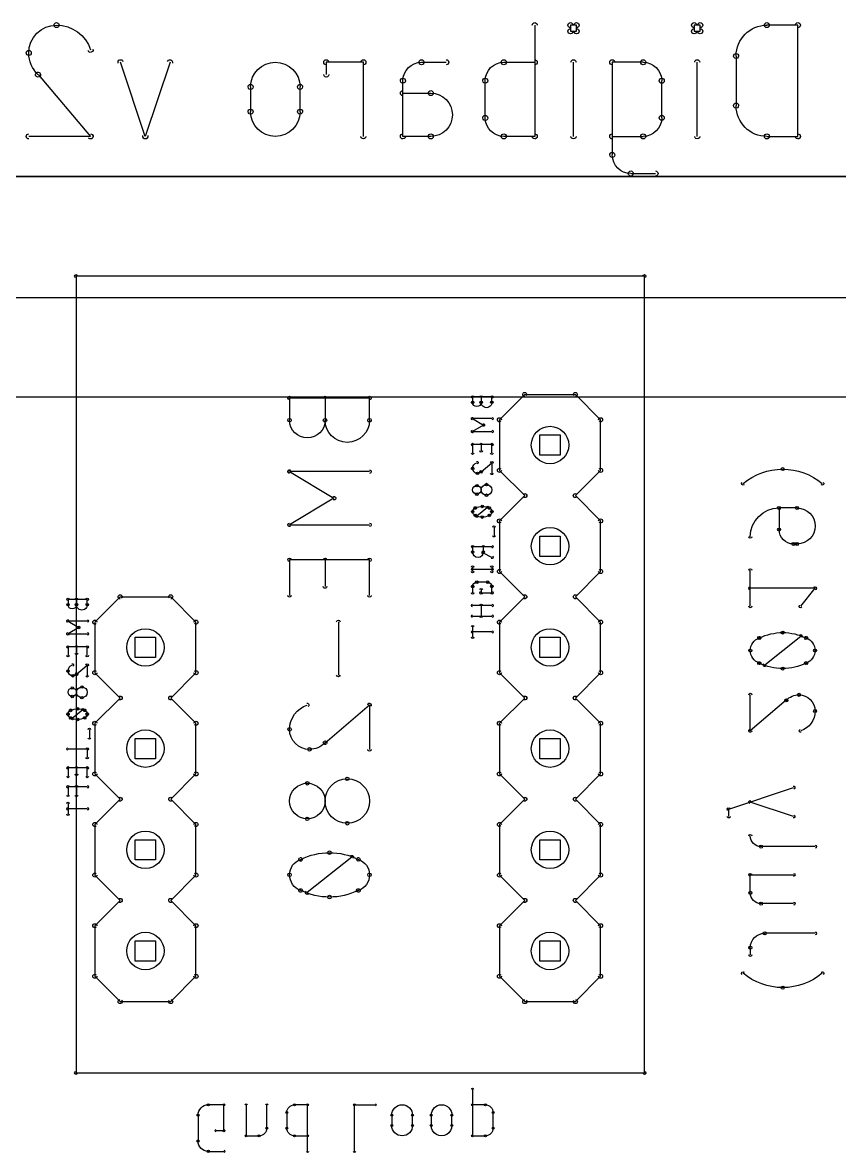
# Model space of a CAD drawing. Header units: centimetres. Extents: x -1.8 to 11.4, y -8.6 to 8.2.
# Drawn here: x 7.566 to 9.617, y -3.3 to -0.464 of the extents above; entities that cross this region are included whole.
import ezdxf

# ---------------------------------------------------------------- set-up
doc = ezdxf.new("R2010")
doc.units = ezdxf.units.CM
doc.header["$MEASUREMENT"] = 0
for name, color, linetype in [('digibaro v53_Sketch10', 7, 'Continuous'), ('digibaro v53_Sketch11', 7, 'Continuous'), ('digibaro_board v7_digibaro_v2', 7, 'Continuous'), ('enclosure_box_profile', 7, 'Continuous'), ('enclosure_switches_cutout', 7, 'Continuous'), ('MiniUltraPro_rocketscream', 7, 'Continuous')]:
    doc.layers.add(name, color=color, linetype=linetype)

# ---------------------------------------------------------------- blocks, each defined once
blk = doc.blocks.new('enclosure')
at = {"layer": 'enclosure_box_profile'}
blk.add_line((10.85, -0.85, 0.16), (-1.15, -0.85, 0.16), dxfattribs=at)
at = {"layer": 'enclosure_switches_cutout'}
for p, q in [((10.85, -0.85, -0.74), (-1.15, -0.85, -0.74)), ((-1.15, -0.85, -3.44), (10.85, -0.85, -3.44))]:
    blk.add_line(p, q, dxfattribs=at)
blk = doc.blocks.new('MiniUltraPro')
at = {"layer": 'MiniUltraPro_rocketscream'}
for p, q in [((4.9535, 6.096), (10.2985, 6.096)), ((10.066, 5.846), (5.186, 5.846))]:
    blk.add_line(p, q, dxfattribs=at)
blk = doc.blocks.new('digibaro_boardv7')
at = {"layer": 'digibaro_board v7_digibaro_v2'}
for p, q in [((8.032, 3.2969), (8.071, 3.2969)), ((8.2811, 3.2969), (8.2811, 3.1801)), ((8.3987, 3.2969), (8.3987, 3.1801)), ((8.0061, 3.206), (8.0061, 3.271)), ((8.0515, 3.245), (8.071, 3.245)), ((8.071, 3.245), (8.071, 3.1801)), ((8.1269, 3.1801), (8.1269, 3.258)), ((8.1269, 3.258), (8.1593, 3.258)), ((8.1788, 3.2385), (8.1788, 3.1801)), ((8.2291, 3.1995), (8.2291, 3.2385)), ((8.2486, 3.258), (8.2811, 3.258)), ((8.6951, 3.258), (8.7276, 3.258)), ((8.6951, 3.1411), (8.6951, 3.258)), ((8.7471, 3.2385), (8.7471, 3.1995)), ((8.4926, 3.206), (8.4926, 3.232)), ((8.5446, 3.232), (8.5446, 3.206)), ((8.5917, 3.206), (8.5917, 3.232)), ((8.6436, 3.232), (8.6436, 3.206)), ((8.071, 3.1801), (8.032, 3.1801)), ((8.2811, 3.1801), (8.2486, 3.1801)), ((8.3987, 3.1801), (8.4507, 3.1801)), ((8.7276, 3.1801), (8.6951, 3.1801)), ((7.7, 1.1), (7.7, 3.1)), ((7.7, 3.1), (9.127, 3.1)), ((9.127, 3.1), (9.127, 1.1)), ((7.747, 2.8575), (7.8105, 2.921)), ((7.8105, 2.921), (7.9375, 2.921)), ((7.9375, 2.921), (8.001, 2.8575)), ((8.763, 2.8575), (8.8265, 2.921)), ((8.8265, 2.921), (8.9535, 2.921)), ((8.9535, 2.921), (9.017, 2.8575)), ((7.747, 2.7305), (7.747, 2.8575)), ((8.001, 2.8575), (8.001, 2.7305)), ((8.763, 2.7305), (8.763, 2.8575)), ((9.017, 2.8575), (9.017, 2.7305)), ((7.8994, 2.8194), (7.8486, 2.8194)), ((7.8486, 2.8194), (7.8486, 2.7686)), ((7.8994, 2.7686), (7.8994, 2.8194)), ((8.9154, 2.8194), (8.8646, 2.8194)), ((8.8646, 2.8194), (8.8646, 2.7686)), ((8.9154, 2.7686), (8.9154, 2.8194)), ((9.3929, 2.7857), (9.3929, 2.8038)), ((7.8486, 2.7686), (7.8994, 2.7686)), ((8.8646, 2.7686), (8.9154, 2.7686)), ((7.747, 2.7305), (7.8105, 2.667)), ((7.9375, 2.667), (8.001, 2.7305)), ((8.8265, 2.667), (8.763, 2.7305)), ((9.017, 2.7305), (8.9535, 2.667)), ((9.5555, 2.7496), (9.429, 2.7496)), ((7.747, 2.6035), (7.8105, 2.667)), ((7.9375, 2.667), (8.001, 2.6035)), ((8.763, 2.6035), (8.8265, 2.667)), ((8.9535, 2.667), (9.017, 2.6035)), ((9.5013, 2.6751), (9.42, 2.6751)), ((8.392, 2.5584), (8.2805, 2.6475)), ((9.3929, 2.648), (9.3929, 2.6029)), ((7.747, 2.4765), (7.747, 2.6035)), ((8.001, 2.6035), (8.001, 2.4765)), ((8.763, 2.4765), (8.763, 2.6035)), ((9.017, 2.6035), (9.017, 2.4765)), ((9.3929, 2.6029), (9.5013, 2.6029)), ((7.8486, 2.5654), (7.8486, 2.5146)), ((7.8994, 2.5654), (7.8486, 2.5654)), ((7.8994, 2.5146), (7.8994, 2.5654)), ((8.8646, 2.5654), (8.8646, 2.5146)), ((8.9154, 2.5654), (8.8646, 2.5654)), ((8.9154, 2.5146), (8.9154, 2.5654)), ((9.5555, 2.5321), (9.42, 2.5321)), ((7.8486, 2.5146), (7.8994, 2.5146)), ((8.8646, 2.5146), (8.9154, 2.5146)), ((7.8105, 2.413), (7.747, 2.4765)), ((8.001, 2.4765), (7.9375, 2.413)), ((8.8265, 2.413), (8.763, 2.4765)), ((9.017, 2.4765), (8.9535, 2.413)), ((7.6797, 2.4238), (7.6797, 2.4506)), ((9.3387, 2.4563), (9.3387, 2.4382)), ((9.5013, 2.4563), (9.3929, 2.4202)), ((7.7279, 2.4372), (7.6797, 2.4372)), ((7.747, 2.3495), (7.8105, 2.413)), ((7.9375, 2.413), (8.001, 2.3495)), ((8.763, 2.3495), (8.8265, 2.413)), ((8.9535, 2.413), (9.017, 2.3495)), ((9.3387, 2.4382), (9.5013, 2.384)), ((7.6797, 2.3819), (7.6797, 2.4034)), ((7.7011, 2.3819), (7.7011, 2.4034)), ((7.7279, 2.3819), (7.6797, 2.3819)), ((7.6797, 2.3344), (7.6797, 2.3558)), ((7.7279, 2.3558), (7.7279, 2.3344)), ((7.7279, 2.3344), (7.6797, 2.3344)), ((7.7011, 2.3344), (7.7011, 2.3504)), ((7.747, 2.2225), (7.747, 2.3495)), ((8.001, 2.3495), (8.001, 2.2225)), ((8.763, 2.2225), (8.763, 2.3495)), ((9.017, 2.3495), (9.017, 2.2225)), ((7.7279, 2.2868), (7.7279, 2.3083)), ((7.8486, 2.3114), (7.8486, 2.2606)), ((7.8994, 2.3114), (7.8486, 2.3114)), ((7.8994, 2.2606), (7.8994, 2.3114)), ((8.9154, 2.3114), (8.8646, 2.3114)), ((8.8646, 2.3114), (8.8646, 2.2606)), ((8.9154, 2.2606), (8.9154, 2.3114)), ((7.6797, 2.2868), (7.7279, 2.2868)), ((8.3251, 2.2712), (8.4366, 2.1764)), ((8.4366, 2.1764), (8.4366, 2.2879)), ((7.7333, 2.2381), (7.7333, 2.2595)), ((7.8486, 2.2606), (7.8994, 2.2606)), ((8.8646, 2.2606), (8.9154, 2.2606)), ((9.3929, 2.2413), (9.3929, 2.151)), ((9.4832, 2.1645), (9.3929, 2.2413)), ((7.8105, 2.159), (7.747, 2.2225)), ((8.001, 2.2225), (7.9375, 2.159)), ((8.763, 2.2225), (8.8265, 2.159)), ((8.9535, 2.159), (9.017, 2.2225)), ((7.7172, 2.1887), (7.6904, 2.2102)), ((7.747, 2.0955), (7.8105, 2.159)), ((7.9375, 2.159), (8.001, 2.0955)), ((8.763, 2.0955), (8.8265, 2.159)), ((8.9535, 2.159), (9.017, 2.0955)), ((7.7011, 2.0991), (7.7279, 2.0763)), ((7.7279, 2.0763), (7.7279, 2.1031)), ((8.3586, 1.9676), (8.3586, 2.1013)), ((7.747, 1.9685), (7.747, 2.0955)), ((8.001, 2.0955), (8.001, 1.9685)), ((8.763, 1.9685), (8.763, 2.0955)), ((9.017, 2.0955), (9.017, 1.9685)), ((9.429, 2.0759), (9.5194, 2.0037)), ((7.6797, 2.0308), (7.6797, 2.0522)), ((7.7011, 2.0308), (7.7011, 2.0469)), ((7.7279, 2.0522), (7.7279, 2.0308)), ((7.8486, 2.0574), (7.8486, 2.0066)), ((7.8994, 2.0574), (7.8486, 2.0574)), ((7.8994, 2.0066), (7.8994, 2.0574)), ((8.9154, 2.0574), (8.8646, 2.0574)), ((8.8646, 2.0574), (8.8646, 2.0066)), ((8.9154, 2.0066), (8.9154, 2.0574)), ((7.7279, 2.0308), (7.6797, 2.0308)), ((7.7065, 1.9818), (7.6797, 1.9979)), ((7.6797, 1.9979), (7.7279, 1.9979)), ((7.8486, 2.0066), (7.8994, 2.0066)), ((8.6957, 1.9798), (8.6957, 2.0066)), ((8.7439, 1.9932), (8.6957, 1.9932)), ((8.8646, 2.0066), (8.9154, 2.0066)), ((7.6797, 1.9657), (7.7065, 1.9818)), ((7.7279, 1.9657), (7.6797, 1.9657)), ((7.747, 1.9685), (7.8105, 1.905)), ((7.9375, 1.905), (8.001, 1.9685)), ((8.8265, 1.905), (8.763, 1.9685)), ((9.017, 1.9685), (8.9535, 1.905)), ((8.6957, 1.9536), (8.7439, 1.9536)), ((8.7171, 1.9267), (8.7171, 1.9536)), ((9.3929, 1.9286), (9.3929, 1.8383)), ((9.5194, 1.9286), (9.5555, 1.8835)), ((7.6797, 1.9113), (7.6797, 1.9248)), ((7.7279, 1.9113), (7.6797, 1.9113)), ((7.7011, 1.9113), (7.7011, 1.9248)), ((7.7279, 1.9248), (7.7279, 1.9113)), ((7.8105, 1.905), (7.9375, 1.905)), ((8.236, 1.8121), (8.236, 1.9013)), ((8.4366, 1.9013), (8.4366, 1.8121)), ((8.7439, 1.9267), (8.6957, 1.9267)), ((8.763, 1.8415), (8.8265, 1.905)), ((8.9535, 1.905), (9.017, 1.8415)), ((8.3251, 1.8121), (8.3251, 1.879)), ((8.6957, 1.8789), (8.6957, 1.895)), ((8.7171, 1.887), (8.7171, 1.895)), ((8.7171, 1.895), (8.7439, 1.895)), ((8.7439, 1.895), (8.7439, 1.8789)), ((9.5555, 1.8835), (9.3929, 1.8835)), ((8.7332, 1.8682), (8.7064, 1.8682)), ((8.6957, 1.8305), (8.6957, 1.8413)), ((8.6957, 1.8359), (8.7439, 1.8359)), ((8.7439, 1.8305), (8.7439, 1.8413)), ((8.763, 1.7145), (8.763, 1.8415)), ((9.017, 1.8415), (9.017, 1.7145)), ((8.4366, 1.8121), (8.236, 1.8121)), ((8.6957, 1.7792), (8.6957, 1.7927)), ((8.7439, 1.8061), (8.7225, 1.7953)), ((8.7225, 1.7927), (8.7225, 1.7792)), ((8.9154, 1.8034), (8.8646, 1.8034)), ((8.8646, 1.8034), (8.8646, 1.7526)), ((8.9154, 1.7526), (8.9154, 1.8034)), ((8.7439, 1.7792), (8.6957, 1.7792)), ((9.5013, 1.7723), (9.5103, 1.7723)), ((8.7493, 1.7301), (8.7493, 1.7515)), ((8.8646, 1.7526), (8.9154, 1.7526)), ((9.4652, 1.682), (9.4652, 1.7362)), ((8.3474, 1.6575), (8.236, 1.7244)), ((8.236, 1.7244), (8.4366, 1.7244)), ((8.7332, 1.6807), (8.7064, 1.7022)), ((8.8265, 1.651), (8.763, 1.7145)), ((9.017, 1.7145), (8.9535, 1.651)), ((9.5103, 1.682), (9.4652, 1.682)), ((8.236, 1.5906), (8.3474, 1.6575)), ((8.763, 1.5875), (8.8265, 1.651)), ((8.9535, 1.651), (9.017, 1.5875)), ((8.4366, 1.5906), (8.236, 1.5906)), ((8.7171, 1.5911), (8.7439, 1.5683)), ((8.7439, 1.5683), (8.7439, 1.5951)), ((8.763, 1.4605), (8.763, 1.5875)), ((9.017, 1.5875), (9.017, 1.4605)), ((8.6957, 1.5228), (8.6957, 1.5442)), ((8.7171, 1.5228), (8.7171, 1.5389)), ((8.7439, 1.5442), (8.7439, 1.5228)), ((8.8646, 1.5494), (8.8646, 1.4986)), ((8.9154, 1.5494), (8.8646, 1.5494)), ((8.9154, 1.4986), (8.9154, 1.5494)), ((8.7439, 1.5228), (8.6957, 1.5228)), ((8.7225, 1.4738), (8.6957, 1.4899)), ((8.6957, 1.4899), (8.7439, 1.4899)), ((8.8646, 1.4986), (8.9154, 1.4986)), ((8.236, 1.4059), (8.236, 1.4616)), ((8.3251, 1.4059), (8.3251, 1.4616)), ((8.4366, 1.4616), (8.4366, 1.4059)), ((8.6957, 1.4577), (8.7225, 1.4738)), ((8.7439, 1.4577), (8.6957, 1.4577)), ((8.763, 1.4605), (8.8265, 1.397)), ((8.9535, 1.397), (9.017, 1.4605)), ((8.4366, 1.4059), (8.236, 1.4059)), ((8.6957, 1.4033), (8.6957, 1.4168)), ((8.7439, 1.4033), (8.6957, 1.4033)), ((8.7171, 1.4033), (8.7171, 1.4168)), ((8.7439, 1.4168), (8.7439, 1.4033)), ((8.8265, 1.397), (8.9535, 1.397)), ((9.127, 1.1), (7.7, 1.1)), ((9.0929, 0.8424), (9.1549, 0.8424)), ((9.0463, 0.563), (9.0463, 0.7959)), ((7.7362, 0.7493), (7.581, 0.7493)), ((7.6043, 0.5941), (7.7362, 0.7493)), ((7.8737, 0.7493), (7.8116, 0.563)), ((7.9358, 0.563), (7.8737, 0.7493)), ((8.4213, 0.7493), (8.4213, 0.563)), ((8.5206, 0.7493), (8.5206, 0.6096)), ((8.5905, 0.7493), (8.5206, 0.7493)), ((8.8514, 0.7493), (8.7738, 0.7493)), ((8.8514, 0.4699), (8.8514, 0.7493)), ((8.9489, 0.7493), (8.9489, 0.563)), ((9.0463, 0.7493), (9.1239, 0.7493)), ((9.2595, 0.7493), (9.2595, 0.563)), ((9.4347, 0.7493), (9.5123, 0.7493)), ((9.5123, 0.7493), (9.5123, 0.4699)), ((8.1381, 0.6251), (8.1381, 0.6872)), ((8.2623, 0.6872), (8.2623, 0.6251)), ((8.7273, 0.7027), (8.7273, 0.6096)), ((9.1705, 0.7027), (9.1705, 0.6096)), ((9.3571, 0.5475), (9.3571, 0.6717)), ((8.5206, 0.6406), (8.5905, 0.6406)), ((8.3281, 0.563), (8.3281, 0.5941)), ((8.4213, 0.563), (8.3281, 0.563)), ((8.5672, 0.563), (8.6293, 0.563)), ((8.7738, 0.563), (8.8514, 0.563)), ((9.1239, 0.563), (9.0463, 0.563)), ((8.9411, 0.4699), (8.9411, 0.4854)), ((8.9411, 0.4854), (8.9566, 0.4854)), ((8.9566, 0.4854), (8.9566, 0.4699)), ((9.2517, 0.4699), (9.2517, 0.4854)), ((9.2517, 0.4854), (9.2672, 0.4854)), ((9.2672, 0.4854), (9.2672, 0.4699)), ((8.9566, 0.4699), (8.9411, 0.4699)), ((9.2672, 0.4699), (9.2517, 0.4699)), ((9.5123, 0.4699), (9.4347, 0.4699))]:
    blk.add_line(p, q, dxfattribs=at)
for centre, radius, start, end in [((8.032, 3.271), 0.026, 90.0013, 179.9987), ((8.032, 3.2969), 0.00254, 90, 270), ((8.032, 3.2969), 0.00254, 270, 90), ((8.071, 3.2969), 0.00254, 270, 90), ((8.2811, 3.2969), 0.00254, 360, 180), ((8.3987, 3.2969), 0.00254, 0, 180), ((8.0061, 3.271), 0.00254, 0, 180), ((8.0061, 3.271), 0.00254, 180, 360), ((8.0515, 3.245), 0.00254, 90, 270), ((8.071, 3.245), 0.00254, 0, 180), ((8.071, 3.245), 0.00254, 270, 90), ((8.1269, 3.258), 0.00254, 90, 270), ((8.1269, 3.258), 0.00254, 0, 180), ((8.1593, 3.258), 0.00254, 90, 270), ((8.1593, 3.258), 0.00254, 270, 90), ((8.1593, 3.2385), 0.0195, 0.0013, 89.9987), ((8.1788, 3.2385), 0.00254, 0, 180), ((8.1788, 3.2385), 0.00254, 180, 0), ((8.2291, 3.2385), 0.00254, 0, 180), ((8.2291, 3.2385), 0.00254, 180, 0), ((8.2486, 3.2385), 0.0195, 90.0013, 179.9987), ((8.2486, 3.258), 0.00254, 90, 270), ((8.2486, 3.258), 0.00254, 270, 90), ((8.2811, 3.258), 0.00254, 270, 90), ((8.4926, 3.232), 0.00254, 0, 180), ((8.5186, 3.232), 0.026, 0, 180), ((8.5446, 3.232), 0.00254, 0, 180), ((8.5917, 3.232), 0.00254, 360, 180), ((8.6177, 3.232), 0.026, 360, 180), ((8.6436, 3.232), 0.00254, 0, 180), ((8.6951, 3.258), 0.00254, 0, 180), ((8.6951, 3.258), 0.00254, 90, 270), ((8.7276, 3.258), 0.00254, 90, 270), ((8.7276, 3.258), 0.00254, 270, 90), ((8.7276, 3.2385), 0.0195, 0.016, 90.0134), ((8.7471, 3.2385), 0.00254, 0, 180), ((8.7471, 3.2385), 0.00254, 180, 0), ((8.0061, 3.206), 0.00254, 0, 180), ((8.0061, 3.206), 0.00254, 180, 0), ((8.032, 3.206), 0.026, 180.0013, 269.9987), ((8.4926, 3.232), 0.00254, 180, 0), ((8.4926, 3.206), 0.00254, 0, 180), ((8.4926, 3.206), 0.00254, 180, 0), ((8.5186, 3.206), 0.026, 180, 360), ((8.5446, 3.232), 0.00254, 180, 360), ((8.5446, 3.206), 0.00254, 0, 180), ((8.5446, 3.206), 0.00254, 180, 360), ((8.5917, 3.232), 0.00254, 180, 0), ((8.5917, 3.206), 0.00254, 0, 180), ((8.5917, 3.206), 0.00254, 180, 0), ((8.6177, 3.206), 0.026, 180, 360), ((8.6436, 3.232), 0.00254, 180, 0), ((8.6436, 3.206), 0.00254, 0, 180), ((8.6436, 3.206), 0.00254, 180, 0), ((8.032, 3.1801), 0.00254, 90, 270), ((8.032, 3.1801), 0.00254, 270, 90), ((8.071, 3.1801), 0.00254, 180, 0), ((8.071, 3.1801), 0.00254, 270, 90), ((8.1269, 3.1801), 0.00254, 180, 0), ((8.1788, 3.1801), 0.00254, 180, 0), ((8.2291, 3.1995), 0.00254, 0, 180), ((8.2291, 3.1995), 0.00254, 180, 0), ((8.2486, 3.1995), 0.0195, 180.0013, 269.9987), ((8.2486, 3.1801), 0.00254, 90, 270), ((8.2486, 3.1801), 0.00254, 270, 90), ((8.2811, 3.1801), 0.00254, 180, 0), ((8.2811, 3.1801), 0.00254, 270, 90), ((8.3987, 3.1801), 0.00254, 90, 270), ((8.3987, 3.1801), 0.00254, 180, 0), ((8.4507, 3.1801), 0.00254, 270, 90), ((8.6951, 3.1801), 0.00254, 90, 270), ((8.7276, 3.1801), 0.00254, 90, 270), ((8.7276, 3.1996), 0.0195, 269.9866, 359.984), ((8.7276, 3.1801), 0.00254, 270, 90), ((8.7471, 3.1995), 0.00254, 0, 180), ((8.7471, 3.1995), 0.00254, 180, 0), ((8.6951, 3.1411), 0.00254, 180, 0), ((7.7, 3.1), 0.00381, 0, 180), ((7.7, 3.1), 0.00381, 90, 270), ((9.127, 3.1), 0.00381, 360, 180), ((9.127, 3.1), 0.00381, 270, 90), ((7.8105, 2.921), 0.00508, 90, 270), ((7.8105, 2.921), 0.00508, 315, 135), ((7.9375, 2.921), 0.00508, 45, 225), ((7.9375, 2.921), 0.00508, 270, 90), ((8.8265, 2.921), 0.00508, 90, 270), ((8.8265, 2.921), 0.00508, 315, 135), ((8.9535, 2.921), 0.00508, 45, 225), ((8.9535, 2.921), 0.00508, 270, 90), ((9.4742, 2.7313), 0.1546, 89.9954, 129.9671), ((9.4742, 2.886), 0.00381, 90, 270), ((9.4742, 2.886), 0.00381, 270, 90), ((9.4742, 2.7313), 0.1546, 50.0329, 90.0046), ((7.747, 2.8575), 0.00508, 0, 180), ((7.747, 2.8575), 0.00508, 135, 315), ((7.874, 2.794), 0.047, 90, 270), ((7.874, 2.794), 0.047, 90, 270), ((7.874, 2.794), 0.047, 270, 90), ((7.874, 2.794), 0.047, 270, 90), ((8.001, 2.8575), 0.00508, 0, 180), ((8.001, 2.8575), 0.00508, 225, 45), ((8.763, 2.8575), 0.00508, 0, 180), ((8.763, 2.8575), 0.00508, 135, 315), ((8.89, 2.794), 0.047, 90, 270), ((8.89, 2.794), 0.047, 90, 270), ((8.89, 2.794), 0.047, 270, 90), ((8.89, 2.794), 0.047, 270, 90), ((9.017, 2.8575), 0.00508, 0, 180), ((9.017, 2.8575), 0.00508, 225, 45), ((9.3749, 2.8498), 0.00381, 129.998, 309.998), ((9.5735, 2.8498), 0.00381, 230.002, 50.002), ((9.3929, 2.8038), 0.00381, 0, 180), ((9.3929, 2.7857), 0.00381, 0, 180), ((9.3929, 2.7857), 0.00381, 180, 0), ((9.429, 2.7857), 0.0361, 179.9934, 269.9907), ((9.429, 2.7496), 0.00381, 90, 270), ((9.429, 2.7496), 0.00381, 270, 90), ((9.5555, 2.7496), 0.00381, 270, 90), ((7.747, 2.7305), 0.00508, 45, 225), ((7.747, 2.7305), 0.00508, 180, 0), ((8.001, 2.7305), 0.00508, 180, 360), ((8.001, 2.7305), 0.00508, 315, 135), ((8.763, 2.7305), 0.00508, 45, 225), ((8.763, 2.7305), 0.00508, 180, 360), ((9.017, 2.7305), 0.00508, 180, 0), ((9.017, 2.7305), 0.00508, 315, 135), ((7.8105, 2.667), 0.00508, 315, 135), ((7.8105, 2.667), 0.00508, 225, 45), ((7.9375, 2.667), 0.00508, 45, 225), ((7.9375, 2.667), 0.00508, 135, 315), ((8.8265, 2.667), 0.00508, 315, 135), ((8.8265, 2.667), 0.00508, 225, 45), ((8.9535, 2.667), 0.00508, 45, 225), ((8.9535, 2.667), 0.00508, 135, 315), ((9.42, 2.648), 0.0271, 90.0013, 179.9987), ((9.42, 2.6751), 0.00381, 90, 270), ((9.42, 2.6751), 0.00381, 270, 90), ((9.5013, 2.6751), 0.00381, 270, 90), ((8.2772, 2.603), 0.0412, 108.9224, 180.005), ((8.2638, 2.642), 0.00445, 116.0175, 296.0175), ((8.2638, 2.642), 0.00444, 288.9037, 108.9037), ((8.3363, 2.4934), 0.1653, 89.9975, 115.9894), ((8.2805, 2.6475), 0.00445, 51.2999, 231.2999), ((8.3363, 2.6587), 0.00445, 90, 270), ((8.3363, 2.6587), 0.00445, 270, 90), ((8.3363, 2.4934), 0.1653, 64.0106, 90.0025), ((8.4087, 2.642), 0.00444, 71.0963, 251.0963), ((8.4087, 2.642), 0.00445, 243.9825, 63.9825), ((8.3954, 2.603), 0.0412, 359.995, 71.0776), ((9.3929, 2.648), 0.00381, 0, 180), ((9.3929, 2.648), 0.00381, 180, 0), ((7.747, 2.6035), 0.00508, 0, 180), ((7.747, 2.6035), 0.00508, 135, 315), ((7.874, 2.54), 0.047, 90, 270), ((7.874, 2.54), 0.047, 90, 270), ((7.874, 2.54), 0.047, 270, 90), ((7.874, 2.54), 0.047, 270, 90), ((8.001, 2.6035), 0.00508, 0, 180), ((8.001, 2.6035), 0.00508, 225, 45), ((8.2359, 2.6029), 0.00445, 0, 180), ((8.2359, 2.6029), 0.00444, 180, 360), ((8.2772, 2.6029), 0.0412, 179.995, 251.0776), ((8.3954, 2.6029), 0.0412, 288.9224, 0.005), ((8.4366, 2.6029), 0.00444, 0, 180), ((8.4366, 2.6029), 0.00444, 180, 360), ((8.763, 2.6035), 0.00508, 0, 180), ((8.763, 2.6035), 0.00508, 135, 315), ((8.89, 2.54), 0.047, 90, 270), ((8.89, 2.54), 0.047, 90, 270), ((8.89, 2.54), 0.047, 270, 90), ((8.89, 2.54), 0.047, 270, 90), ((9.017, 2.6035), 0.00508, 0, 180), ((9.017, 2.6035), 0.00508, 225, 45), ((9.3929, 2.6029), 0.00381, 90, 270), ((9.3929, 2.6029), 0.00381, 180, 0), ((9.5013, 2.6029), 0.00381, 270, 90), ((8.2638, 2.5639), 0.00445, 63.9825, 243.9825), ((8.2638, 2.5639), 0.00444, 251.0963, 71.0963), ((8.3363, 2.7125), 0.1653, 244.0106, 270.0025), ((8.3363, 2.7125), 0.1653, 269.9975, 295.9894), ((8.392, 2.5584), 0.00445, 231.2999, 51.2999), ((8.4087, 2.5639), 0.00444, 108.9037, 288.9037), ((8.4087, 2.5639), 0.00445, 296.0175, 116.0175), ((8.3363, 2.5472), 0.00445, 90, 270), ((8.3363, 2.5472), 0.00444, 270, 90), ((9.42, 2.505), 0.0271, 90.0013, 179.9987), ((9.42, 2.5321), 0.00381, 90, 270), ((9.42, 2.5321), 0.00381, 270, 90), ((9.5555, 2.5321), 0.00381, 270, 90), ((9.3929, 2.505), 0.00381, 180, 0), ((7.747, 2.4765), 0.00508, 45, 225), ((7.747, 2.4765), 0.00508, 180, 0), ((8.001, 2.4765), 0.00508, 180, 360), ((8.001, 2.4765), 0.00508, 315, 135), ((8.3809, 2.4176), 0.0557, 90, 270), ((8.3809, 2.4733), 0.00445, 90, 270), ((8.3809, 2.4733), 0.00445, 270, 90), ((8.3809, 2.4176), 0.0557, 270, 90), ((8.763, 2.4765), 0.00508, 45, 225), ((8.763, 2.4765), 0.00508, 180, 360), ((9.017, 2.4765), 0.00508, 180, 0), ((9.017, 2.4765), 0.00508, 315, 135), ((7.6797, 2.4506), 0.00318, 0, 180), ((7.6797, 2.4372), 0.00318, 90, 270), ((7.7279, 2.4372), 0.00318, 270, 90), ((8.2805, 2.4176), 0.0446, 90, 270), ((8.2805, 2.4622), 0.00445, 90, 270), ((8.2805, 2.4622), 0.00445, 270, 90), ((8.2805, 2.4176), 0.0446, 270, 90), ((9.3387, 2.4563), 0.00381, 360, 180), ((9.3387, 2.4382), 0.00381, 71.5651, 251.5651), ((9.5013, 2.4563), 0.00381, 288.4349, 108.4349), ((7.6797, 2.4238), 0.00317, 180, 360), ((7.8105, 2.413), 0.00508, 315, 135), ((7.8105, 2.413), 0.00508, 225, 45), ((7.9375, 2.413), 0.00508, 45, 225), ((7.9375, 2.413), 0.00508, 135, 315), ((8.8265, 2.413), 0.00508, 315, 135), ((8.8265, 2.413), 0.00508, 225, 45), ((8.9535, 2.413), 0.00508, 45, 225), ((8.9535, 2.413), 0.00508, 135, 315), ((9.3387, 2.4382), 0.00381, 180, 360), ((9.3929, 2.4202), 0.00381, 108.3636, 288.3636), ((7.6797, 2.4034), 0.00318, 0, 180), ((7.6797, 2.3819), 0.00317, 90, 270), ((7.7011, 2.4034), 0.00317, 0, 180), ((7.7279, 2.3819), 0.00318, 270, 90), ((9.5013, 2.384), 0.00381, 251.5651, 71.5651), ((7.6797, 2.3819), 0.00317, 180, 360), ((7.6797, 2.3558), 0.00318, 0, 180), ((7.7011, 2.3819), 0.00317, 180, 360), ((7.7279, 2.3558), 0.00318, 0, 180), ((7.747, 2.3495), 0.00508, 0, 180), ((8.001, 2.3495), 0.00508, 0, 180), ((8.2805, 2.373), 0.00445, 90, 270), ((8.2805, 2.373), 0.00445, 270, 90), ((8.3809, 2.3618), 0.00445, 90, 270), ((8.3809, 2.3618), 0.00445, 270, 90), ((8.763, 2.3495), 0.00508, 0, 180), ((9.017, 2.3495), 0.00508, 0, 180), ((7.6797, 2.3344), 0.00318, 90, 270), ((7.6797, 2.3344), 0.00317, 180, 360), ((7.7011, 2.3504), 0.00317, 0, 180), ((7.7011, 2.3344), 0.00317, 180, 360), ((7.7279, 2.3344), 0.00318, 180, 0), ((7.7279, 2.3344), 0.00317, 270, 90), ((7.747, 2.3495), 0.00508, 135, 315), ((7.874, 2.286), 0.047, 90, 270), ((7.874, 2.286), 0.047, 90, 270), ((7.874, 2.286), 0.047, 270, 90), ((7.874, 2.286), 0.047, 270, 90), ((8.001, 2.3495), 0.00508, 225, 45), ((8.763, 2.3495), 0.00508, 135, 315), ((8.89, 2.286), 0.047, 90, 270), ((8.89, 2.286), 0.047, 90, 270), ((8.89, 2.286), 0.047, 270, 90), ((8.89, 2.286), 0.047, 270, 90), ((9.017, 2.3495), 0.00508, 225, 45), ((7.7279, 2.3083), 0.00318, 0, 180), ((7.6797, 2.2868), 0.00317, 90, 270), ((7.7279, 2.2868), 0.00318, 180, 0), ((7.7279, 2.2868), 0.00318, 270, 90), ((8.2861, 2.2378), 0.0502, 89.9956, 179.993), ((8.2861, 2.2879), 0.00445, 89.9356, 269.9356), ((8.2861, 2.2879), 0.00444, 270, 90), ((8.2861, 2.2341), 0.0539, 43.5964, 90.0029), ((8.3251, 2.2712), 0.00444, 49.6085, 229.6085), ((8.3251, 2.2712), 0.00445, 223.5873, 43.5873), ((8.4366, 2.2879), 0.00444, 360, 180), ((7.7333, 2.2595), 0.00318, 0, 180), ((8.236, 2.2378), 0.00444, 360, 180), ((9.3929, 2.2413), 0.00381, 0, 180), ((9.3929, 2.2413), 0.00381, 49.6269, 229.6269), ((9.5194, 2.2413), 0.00381, 72.0405, 252.0405), ((9.5033, 2.1916), 0.0522, 359.9956, 72.0537), ((7.7038, 2.1731), 0.0398, 89.9914, 115.9834), ((7.6904, 2.2102), 0.00318, 51.3261, 231.3261), ((7.7038, 2.2128), 0.00317, 90, 270), ((7.7038, 2.2128), 0.00318, 270, 90), ((7.7038, 2.1731), 0.0398, 64.0166, 90.0086), ((7.7333, 2.2381), 0.00317, 180, 360), ((7.747, 2.2225), 0.00508, 45, 225), ((7.747, 2.2225), 0.00508, 180, 0), ((8.001, 2.2225), 0.00508, 180, 360), ((8.001, 2.2225), 0.00508, 315, 135), ((8.2359, 2.2378), 0.00444, 180, 360), ((8.3004, 2.2378), 0.0644, 179.9989, 252.057), ((8.763, 2.2225), 0.00508, 45, 225), ((8.763, 2.2225), 0.00508, 180, 360), ((9.017, 2.2225), 0.00508, 180, 0), ((9.017, 2.2225), 0.00508, 315, 135), ((7.6797, 2.1994), 0.00317, 360, 180), ((7.6797, 2.1994), 0.00317, 180, 360), ((7.6896, 2.1994), 0.00992, 108.921, 180.0036), ((7.6896, 2.1994), 0.00992, 179.9675, 251.0501), ((7.6864, 2.2088), 0.00318, 115.9598, 295.9598), ((7.6864, 2.1901), 0.00318, 64.0402, 244.0402), ((7.6864, 2.2088), 0.00317, 288.9491, 108.9491), ((7.6864, 2.1901), 0.00318, 251.0802, 71.0802), ((7.7038, 2.2258), 0.0398, 244.0166, 270.0086), ((7.7038, 2.186), 0.00318, 90, 270), ((7.7038, 2.2258), 0.0398, 269.9914, 295.9834), ((7.7038, 2.186), 0.00317, 270, 90), ((7.7172, 2.1887), 0.00318, 231.3261, 51.3261), ((7.7213, 2.2088), 0.00317, 71.0509, 251.0509), ((7.7213, 2.1901), 0.00318, 108.9198, 288.9198), ((7.7213, 2.2088), 0.00318, 244.0402, 64.0402), ((7.7213, 2.1901), 0.00318, 295.9598, 115.9598), ((7.718, 2.1994), 0.00992, 359.9964, 71.079), ((7.718, 2.1994), 0.00992, 288.9499, 0.0325), ((7.7279, 2.1994), 0.00317, 0, 180), ((7.7279, 2.1994), 0.00317, 180, 0), ((9.5148, 2.1916), 0.0406, 270.0013, 359.9987), ((9.5555, 2.1916), 0.00381, 0, 180), ((9.5555, 2.1916), 0.00381, 180, 0), ((7.6904, 2.1553), 0.00318, 90, 270), ((7.6904, 2.1553), 0.00318, 270, 90), ((7.7145, 2.1446), 0.0134, 90, 270), ((7.7145, 2.158), 0.00318, 90, 270), ((7.7145, 2.158), 0.00318, 270, 90), ((7.7145, 2.1446), 0.0134, 270, 90), ((7.8105, 2.159), 0.00508, 315, 135), ((7.8105, 2.159), 0.00508, 225, 45), ((7.9375, 2.159), 0.00508, 45, 225), ((7.9375, 2.159), 0.00508, 135, 315), ((8.2805, 2.1764), 0.00445, 252.0541, 72.0541), ((8.4366, 2.1764), 0.00445, 180, 0), ((8.4366, 2.1764), 0.00444, 229.6085, 49.6085), ((8.8265, 2.159), 0.00508, 315, 135), ((8.8265, 2.159), 0.00508, 225, 45), ((8.9535, 2.159), 0.00508, 45, 225), ((8.9535, 2.159), 0.00508, 135, 315), ((9.4832, 2.1645), 0.00381, 43.5639, 223.5639), ((9.4832, 2.1645), 0.00381, 229.6269, 49.6269), ((9.5148, 2.1946), 0.0436, 223.6091, 270.0156), ((7.6904, 2.1446), 0.0107, 90, 270), ((7.6904, 2.1338), 0.00318, 90, 270), ((7.6904, 2.1446), 0.0107, 270, 90), ((7.6904, 2.1338), 0.00318, 270, 90), ((7.7145, 2.1312), 0.00318, 90, 270), ((7.7145, 2.1312), 0.00317, 270, 90), ((9.3929, 2.151), 0.00381, 180, 0), ((9.5148, 2.151), 0.00381, 90, 270), ((9.5148, 2.151), 0.00381, 270, 90), ((7.6918, 2.091), 0.0121, 90.0013, 179.9987), ((7.6918, 2.1031), 0.00317, 90, 270), ((7.6918, 2.1031), 0.00318, 270, 90), ((7.6917, 2.0902), 0.013, 43.5466, 89.9531), ((7.7011, 2.0991), 0.00317, 49.5358, 229.5358), ((7.7011, 2.0991), 0.00318, 223.5966, 43.5966), ((7.7279, 2.1031), 0.00318, 0, 180), ((7.747, 2.0955), 0.00508, 0, 180), ((7.747, 2.0955), 0.00508, 135, 315), ((8.001, 2.0955), 0.00508, 0, 180), ((8.001, 2.0955), 0.00508, 225, 45), ((8.3586, 2.1013), 0.00445, 0, 180), ((8.763, 2.0955), 0.00508, 0, 180), ((8.763, 2.0955), 0.00508, 135, 315), ((9.017, 2.0955), 0.00508, 0, 180), ((9.017, 2.0955), 0.00508, 225, 45), ((7.6797, 2.091), 0.00317, 360, 180), ((7.6797, 2.091), 0.00317, 180, 0), ((7.6952, 2.091), 0.0155, 179.9798, 252.0379), ((7.6904, 2.0763), 0.00318, 252.1351, 72.1351), ((7.7279, 2.0763), 0.00318, 180, 0), ((7.7279, 2.0763), 0.00317, 229.5358, 49.5358), ((7.874, 2.032), 0.047, 90, 270), ((7.874, 2.032), 0.047, 90, 270), ((7.874, 2.032), 0.047, 270, 90), ((7.874, 2.032), 0.047, 270, 90), ((8.89, 2.032), 0.047, 90, 270), ((8.89, 2.032), 0.047, 90, 270), ((8.89, 2.032), 0.047, 270, 90), ((8.89, 2.032), 0.047, 270, 90), ((9.4263, 2.0398), 0.0334, 108.9193, 180.0019), ((9.4155, 2.0714), 0.00381, 115.9935, 295.9935), ((9.4155, 2.0714), 0.00381, 288.9348, 108.9348), ((9.4742, 1.951), 0.1339, 90.0022, 115.9942), ((9.429, 2.0759), 0.00381, 51.3402, 231.3402), ((9.4742, 2.085), 0.00381, 90, 270), ((9.4742, 2.085), 0.00381, 270, 90), ((9.4742, 1.951), 0.1339, 64.0058, 89.9978), ((9.5329, 2.0714), 0.00381, 71.0652, 251.0652), ((9.5329, 2.0714), 0.00381, 244.0065, 64.0065), ((9.5221, 2.0398), 0.0334, 359.9981, 71.0807), ((7.6797, 2.0522), 0.00318, 0, 180), ((7.7011, 2.0469), 0.00317, 0, 180), ((7.7279, 2.0522), 0.00318, 0, 180), ((9.3929, 2.0398), 0.00381, 0, 180), ((9.5555, 2.0398), 0.00381, 0, 180), ((7.6797, 2.0308), 0.00317, 90, 270), ((7.6797, 2.0308), 0.00317, 180, 360), ((7.7011, 2.0308), 0.00317, 180, 360), ((7.7279, 2.0308), 0.00318, 180, 0), ((7.7279, 2.0308), 0.00318, 270, 90), ((9.3929, 2.0398), 0.00381, 180, 0), ((9.4263, 2.0398), 0.0334, 179.9981, 251.0807), ((9.5221, 2.0398), 0.0334, 288.9193, 0.0019), ((9.5555, 2.0398), 0.00381, 180, 0), ((7.6797, 1.9979), 0.00317, 59.0672, 239.0672), ((7.6797, 1.9979), 0.00317, 90, 270), ((7.7279, 1.9979), 0.00317, 270, 90), ((8.6957, 2.0066), 0.00317, 0, 180), ((8.6957, 1.9932), 0.00318, 90, 270), ((8.7439, 1.9932), 0.00318, 270, 90), ((9.4155, 2.0082), 0.00381, 64.0065, 244.0065), ((9.4155, 2.0082), 0.00381, 251.0896, 71.0896), ((9.4742, 2.1286), 0.1339, 244.0058, 269.9978), ((9.4742, 1.9947), 0.00381, 90, 270), ((9.4742, 2.1286), 0.1339, 270.0022, 295.9942), ((9.4742, 1.9947), 0.00381, 270, 90), ((9.5194, 2.0037), 0.00381, 231.3402, 51.3402), ((9.5329, 2.0082), 0.00381, 108.9348, 288.9348), ((9.5329, 2.0082), 0.00381, 295.9935, 115.9935), ((7.6797, 1.9657), 0.00317, 90, 270), ((7.6797, 1.9657), 0.00318, 120.8864, 300.8864), ((7.7065, 1.9818), 0.00317, 300.9328, 120.9328), ((7.7065, 1.9818), 0.00317, 239.0672, 59.0672), ((7.7279, 1.9657), 0.00318, 270, 90), ((7.747, 1.9685), 0.00508, 45, 225), ((7.747, 1.9685), 0.00508, 180, 0), ((8.001, 1.9685), 0.00508, 180, 360), ((8.001, 1.9685), 0.00508, 315, 135), ((8.3586, 1.9676), 0.00444, 180, 360), ((8.6957, 1.9798), 0.00318, 180, 360), ((8.763, 1.9685), 0.00508, 45, 225), ((8.763, 1.9685), 0.00508, 180, 360), ((9.017, 1.9685), 0.00508, 180, 0), ((9.017, 1.9685), 0.00508, 315, 135), ((7.6904, 1.9248), 0.0107, 0, 180), ((7.7145, 1.9248), 0.0134, 360, 180), ((8.6957, 1.9536), 0.00318, 90, 270), ((8.6957, 1.9267), 0.00317, 90, 270), ((8.7171, 1.9536), 0.00318, 0, 180), ((8.7439, 1.9536), 0.00317, 270, 90), ((8.7439, 1.9267), 0.00317, 270, 90), ((9.3929, 1.9286), 0.00381, 0, 180), ((9.5194, 1.9286), 0.00381, 38.6598, 218.6598), ((7.6797, 1.9248), 0.00318, 0, 180), ((7.6797, 1.9248), 0.00317, 180, 360), ((7.6797, 1.9114), 0.00317, 90, 270), ((7.6797, 1.9113), 0.00317, 180, 360), ((7.7011, 1.9248), 0.00317, 0, 180), ((7.7011, 1.9248), 0.00317, 180, 360), ((7.7011, 1.9248), 0.00317, 180, 360), ((7.7011, 1.9113), 0.00317, 180, 360), ((7.7279, 1.9248), 0.00318, 0, 180), ((7.7279, 1.9248), 0.00318, 180, 0), ((7.7279, 1.9113), 0.00318, 180, 0), ((7.7279, 1.9114), 0.00317, 270, 90), ((7.8105, 1.905), 0.00508, 90, 270), ((7.8105, 1.905), 0.00508, 225, 45), ((7.9375, 1.905), 0.00508, 135, 315), ((7.9375, 1.905), 0.00508, 270, 90), ((8.2359, 1.9013), 0.00445, 0, 180), ((8.4366, 1.9013), 0.00444, 360, 180), ((8.7171, 1.9267), 0.00318, 180, 0), ((8.8265, 1.905), 0.00508, 315, 135), ((8.8265, 1.905), 0.00508, 225, 45), ((8.9535, 1.905), 0.00508, 45, 225), ((8.9535, 1.905), 0.00508, 135, 315), ((8.3251, 1.879), 0.00444, 360, 180), ((8.6957, 1.895), 0.00317, 0, 180), ((8.6957, 1.8789), 0.00318, 360, 180), ((8.6957, 1.8789), 0.00318, 180, 360), ((8.7064, 1.8789), 0.0107, 180.0013, 269.9987), ((8.7171, 1.895), 0.00318, 0, 180), ((8.7171, 1.895), 0.00317, 90, 270), ((8.7171, 1.887), 0.00318, 180, 0), ((8.7332, 1.8789), 0.0107, 270.0013, 359.9987), ((8.744, 1.895), 0.00318, 360, 180), ((8.744, 1.8789), 0.00318, 360, 180), ((8.744, 1.8789), 0.00318, 180, 360), ((8.7439, 1.895), 0.00317, 270, 90), ((9.3929, 1.8835), 0.00381, 90, 270), ((9.5555, 1.8835), 0.00381, 218.6129, 38.6129), ((9.5555, 1.8835), 0.00381, 270, 90), ((8.6957, 1.8413), 0.00317, 0, 180), ((8.7064, 1.8682), 0.00317, 90, 270), ((8.7064, 1.8682), 0.00317, 270, 90), ((8.7332, 1.8682), 0.00317, 90, 270), ((8.7332, 1.8682), 0.00317, 270, 90), ((8.744, 1.8413), 0.00318, 360, 180), ((8.763, 1.8415), 0.00508, 0, 180), ((8.763, 1.8415), 0.00508, 135, 315), ((9.017, 1.8415), 0.00508, 0, 180), ((9.017, 1.8415), 0.00508, 225, 45), ((8.236, 1.8121), 0.00444, 90, 270), ((8.4366, 1.8121), 0.00445, 270, 90), ((8.6957, 1.8359), 0.00317, 90, 270), ((8.6957, 1.8305), 0.00318, 180, 360), ((8.744, 1.8305), 0.00318, 180, 360), ((8.7439, 1.8359), 0.00317, 270, 90), ((8.89, 1.778), 0.047, 90, 270), ((8.89, 1.778), 0.047, 90, 270), ((8.89, 1.778), 0.047, 270, 90), ((8.89, 1.778), 0.047, 270, 90), ((9.3929, 1.8383), 0.00381, 180, 0), ((8.2359, 1.8121), 0.00444, 180, 360), ((8.3251, 1.8121), 0.00445, 180, 0), ((8.4366, 1.8121), 0.00445, 180, 0), ((8.6957, 1.7927), 0.00317, 0, 180), ((8.6957, 1.7927), 0.00318, 180, 360), ((8.7091, 1.7927), 0.0134, 0, 180), ((8.7225, 1.7953), 0.00318, 116.5651, 296.5651), ((8.7225, 1.7927), 0.00318, 0, 180), ((8.7225, 1.7927), 0.00318, 180, 0), ((8.7439, 1.8061), 0.00318, 296.5651, 116.565), ((8.6957, 1.7793), 0.00317, 90, 270), ((8.6957, 1.7792), 0.00318, 180, 360), ((8.7225, 1.7792), 0.00318, 180, 0), ((8.7439, 1.7793), 0.00318, 270, 90), ((9.5013, 1.7362), 0.0361, 90.0013, 179.9987), ((9.5013, 1.7723), 0.00381, 90, 270), ((9.5013, 1.7723), 0.00381, 270, 90), ((9.5103, 1.7723), 0.00381, 90, 270), ((9.5103, 1.7723), 0.00381, 270, 90), ((9.5103, 1.7272), 0.0452, 270, 90), ((8.7493, 1.7515), 0.00318, 360, 180), ((8.7493, 1.7301), 0.00317, 180, 0), ((9.3929, 1.7543), 0.00381, 0, 180), ((9.4652, 1.7543), 0.0723, 180.0013, 269.9987), ((9.4652, 1.7362), 0.00381, 0, 180), ((9.4652, 1.7362), 0.00381, 180, 0), ((8.236, 1.7244), 0.00445, 90, 270), ((8.236, 1.7244), 0.00445, 59.0252, 239.0252), ((8.4366, 1.7244), 0.00444, 270, 90), ((8.7024, 1.7008), 0.00318, 115.9598, 295.9598), ((8.7024, 1.7008), 0.00317, 288.9491, 108.9491), ((8.7198, 1.6651), 0.0398, 89.9914, 115.9834), ((8.7064, 1.7022), 0.00318, 51.3261, 231.3261), ((8.7198, 1.7048), 0.00318, 90, 270), ((8.7198, 1.7048), 0.00318, 270, 90), ((8.7198, 1.6651), 0.0398, 64.0166, 90.0086), ((8.7373, 1.7008), 0.00317, 71.0509, 251.0509), ((8.7373, 1.7008), 0.00318, 244.0402, 64.0402), ((8.763, 1.7145), 0.00508, 45, 225), ((8.763, 1.7145), 0.00508, 180, 360), ((9.017, 1.7145), 0.00508, 180, 0), ((9.017, 1.7145), 0.00508, 315, 135), ((8.6957, 1.6914), 0.00317, 0, 180), ((8.6957, 1.6914), 0.00318, 180, 360), ((8.7056, 1.6914), 0.00992, 108.921, 180.0036), ((8.7056, 1.6914), 0.00992, 179.9675, 251.0501), ((8.7024, 1.6821), 0.00318, 64.0402, 244.0402), ((8.7024, 1.6821), 0.00318, 251.0802, 71.0802), ((8.7198, 1.7178), 0.0398, 244.0166, 270.0086), ((8.7198, 1.678), 0.00317, 90, 270), ((8.7198, 1.7178), 0.0398, 269.9914, 295.9834), ((8.7198, 1.678), 0.00318, 270, 90), ((8.7332, 1.6807), 0.00318, 231.3261, 51.3261), ((8.7373, 1.6821), 0.00318, 108.9198, 288.9198), ((8.7373, 1.6821), 0.00318, 295.9598, 115.9598), ((8.734, 1.6914), 0.00992, 359.9964, 71.079), ((8.734, 1.6914), 0.00992, 288.9499, 0.0325), ((8.7439, 1.6914), 0.00317, 0, 180), ((8.7439, 1.6914), 0.00317, 180, 0), ((9.4652, 1.682), 0.00381, 90, 270), ((9.4652, 1.682), 0.00381, 180, 0), ((9.4652, 1.682), 0.00381, 270, 90), ((9.5103, 1.682), 0.00381, 90, 270), ((9.5103, 1.682), 0.00381, 270, 90), ((8.3474, 1.6575), 0.00444, 300.9527, 120.9527), ((8.3474, 1.6575), 0.00444, 239.0473, 59.0473), ((8.7064, 1.6366), 0.0107, 90, 270), ((8.7064, 1.6473), 0.00318, 90, 270), ((8.7064, 1.6473), 0.00317, 270, 90), ((8.7064, 1.6366), 0.0107, 270, 90), ((8.7305, 1.6366), 0.0134, 90, 270), ((8.7305, 1.65), 0.00317, 90, 270), ((8.7305, 1.65), 0.00318, 270, 90), ((8.7305, 1.6366), 0.0134, 270, 90), ((8.8265, 1.651), 0.00508, 315, 135), ((8.8265, 1.651), 0.00508, 225, 45), ((8.9535, 1.651), 0.00508, 45, 225), ((8.9535, 1.651), 0.00508, 135, 315), ((8.7064, 1.6258), 0.00317, 90, 270), ((8.7064, 1.6258), 0.00317, 270, 90), ((8.7305, 1.6232), 0.00318, 90, 270), ((8.7305, 1.6232), 0.00317, 270, 90), ((9.3749, 1.6206), 0.00381, 50.002, 230.002), ((9.4742, 1.7391), 0.1546, 230.0329, 270.0046), ((9.4742, 1.7391), 0.1546, 269.9954, 309.9671), ((9.5735, 1.6206), 0.00381, 309.998, 129.998), ((8.236, 1.5906), 0.00445, 90, 270), ((8.236, 1.5906), 0.00445, 121.008, 301.008), ((8.4366, 1.5906), 0.00445, 270, 90), ((8.7078, 1.583), 0.0121, 90.0013, 179.9987), ((8.7078, 1.5951), 0.00318, 90, 270), ((8.7078, 1.5951), 0.00317, 270, 90), ((8.7077, 1.5822), 0.013, 43.5466, 89.9531), ((8.7171, 1.5911), 0.00317, 49.5358, 229.5358), ((8.7171, 1.5911), 0.00318, 223.5966, 43.5966), ((8.744, 1.5951), 0.00318, 360, 180), ((8.763, 1.5875), 0.00508, 0, 180), ((8.763, 1.5875), 0.00508, 135, 315), ((9.017, 1.5875), 0.00508, 0, 180), ((9.017, 1.5875), 0.00508, 225, 45), ((9.4742, 1.5844), 0.00381, 90, 270), ((9.4742, 1.5844), 0.00381, 270, 90), ((8.6957, 1.583), 0.00317, 360, 180), ((8.6957, 1.583), 0.00318, 180, 360), ((8.7112, 1.583), 0.0155, 179.9983, 252.0564), ((8.7064, 1.5683), 0.00318, 252.1351, 72.1351), ((8.744, 1.5683), 0.00318, 180, 360), ((8.7439, 1.5683), 0.00317, 229.5358, 49.5358), ((8.89, 1.524), 0.047, 90, 270), ((8.89, 1.524), 0.047, 90, 270), ((8.89, 1.524), 0.047, 270, 90), ((8.89, 1.524), 0.047, 270, 90), ((8.6957, 1.5442), 0.00317, 0, 180), ((8.7171, 1.5389), 0.00318, 0, 180), ((8.744, 1.5442), 0.00318, 360, 180), ((8.2805, 1.4616), 0.0446, 0, 180), ((8.3809, 1.4616), 0.0557, 0, 180), ((8.6957, 1.5228), 0.00318, 90, 270), ((8.6957, 1.5228), 0.00318, 180, 360), ((8.7171, 1.5228), 0.00318, 180, 0), ((8.744, 1.5228), 0.00318, 180, 360), ((8.7439, 1.5228), 0.00317, 270, 90), ((8.6957, 1.4899), 0.00317, 59.0672, 239.0672), ((8.6957, 1.4899), 0.00318, 90, 270), ((8.7225, 1.4738), 0.00317, 300.9328, 120.9328), ((8.7225, 1.4738), 0.00317, 239.0672, 59.0672), ((8.7439, 1.4899), 0.00317, 270, 90), ((8.2359, 1.4616), 0.00445, 0, 180), ((8.2359, 1.4616), 0.00444, 180, 360), ((8.3251, 1.4616), 0.00444, 360, 180), ((8.3251, 1.4616), 0.00445, 180, 0), ((8.3251, 1.4616), 0.00445, 180, 0), ((8.4366, 1.4616), 0.00444, 360, 180), ((8.4366, 1.4616), 0.00445, 180, 360), ((8.6957, 1.4577), 0.00317, 90, 270), ((8.6957, 1.4577), 0.00318, 120.8864, 300.8864), ((8.7439, 1.4577), 0.00317, 270, 90), ((8.763, 1.4605), 0.00508, 45, 225), ((8.763, 1.4605), 0.00508, 180, 360), ((9.017, 1.4605), 0.00508, 180, 0), ((9.017, 1.4605), 0.00508, 315, 135), ((8.6957, 1.4168), 0.00317, 360, 180), ((8.7064, 1.4168), 0.0107, 0, 180), ((8.7171, 1.4168), 0.00318, 0, 180), ((8.7305, 1.4168), 0.0134, 360, 180), ((8.744, 1.4168), 0.00318, 360, 180), ((8.236, 1.4059), 0.00445, 90, 270), ((8.2359, 1.4059), 0.00444, 180, 360), ((8.3251, 1.4059), 0.00445, 180, 0), ((8.4366, 1.4059), 0.00445, 180, 0), ((8.4366, 1.4059), 0.00445, 270, 90), ((8.6957, 1.4168), 0.00318, 180, 360), ((8.6957, 1.4033), 0.00318, 90, 270), ((8.6957, 1.4033), 0.00318, 180, 360), ((8.7171, 1.4168), 0.00318, 180, 0), ((8.7171, 1.4168), 0.00318, 180, 0), ((8.7171, 1.4033), 0.00318, 180, 0), ((8.7439, 1.4168), 0.00317, 180, 0), ((8.744, 1.4033), 0.00318, 180, 360), ((8.7439, 1.4033), 0.00318, 270, 90), ((8.8265, 1.397), 0.00508, 90, 270), ((8.8265, 1.397), 0.00508, 225, 45), ((8.9535, 1.397), 0.00508, 135, 315), ((8.9535, 1.397), 0.00508, 270, 90), ((7.7, 1.1), 0.00381, 90, 270), ((7.7, 1.1), 0.00381, 180, 360), ((9.127, 1.1), 0.00381, 180, 0), ((9.127, 1.1), 0.00381, 270, 90), ((9.0929, 0.7959), 0.0466, 90.0013, 179.9987), ((9.0929, 0.8424), 0.00635, 90, 270), ((9.0929, 0.8424), 0.00635, 270, 90), ((9.1549, 0.8424), 0.00635, 270, 90), ((9.0463, 0.7959), 0.00635, 360, 180), ((9.0463, 0.7959), 0.00635, 180, 0), ((7.581, 0.7493), 0.00635, 90, 270), ((7.7362, 0.7493), 0.00635, 319.663, 139.663), ((7.7362, 0.7493), 0.00635, 270, 90), ((7.8737, 0.7493), 0.00635, 18.4492, 198.4492), ((7.8737, 0.7493), 0.00635, 341.5508, 161.5508), ((8.2002, 0.6872), 0.0621, 0, 180), ((8.4213, 0.7493), 0.00635, 360, 180), ((8.5206, 0.7493), 0.00635, 360, 180), ((8.5206, 0.7493), 0.00635, 90, 270), ((8.5905, 0.7493), 0.00635, 90, 270), ((8.5905, 0.7493), 0.00635, 270, 90), ((8.5905, 0.695), 0.0543, 270, 90), ((8.7738, 0.7027), 0.0466, 90.0075, 180.0048), ((8.7738, 0.7493), 0.00635, 90, 270), ((8.7738, 0.7493), 0.00635, 270, 90), ((8.8514, 0.7493), 0.00635, 360, 180), ((8.8514, 0.7493), 0.00635, 270, 90), ((8.9489, 0.7493), 0.00635, 360, 180), ((9.0463, 0.7493), 0.00635, 90, 270), ((9.1239, 0.7493), 0.00635, 90, 270), ((9.1239, 0.7493), 0.00635, 270, 90), ((9.1239, 0.7027), 0.0466, 359.9952, 89.9925), ((9.2595, 0.7493), 0.00635, 360, 180), ((9.4347, 0.6717), 0.0776, 90.0013, 179.9987), ((9.4347, 0.7493), 0.00635, 90, 270), ((9.4347, 0.7493), 0.00635, 270, 90), ((9.5123, 0.7493), 0.00635, 360, 180), ((9.5123, 0.7493), 0.00635, 270, 90), ((8.7273, 0.7027), 0.00635, 360, 180), ((9.1705, 0.7027), 0.00635, 0, 180), ((8.1381, 0.6872), 0.00635, 360, 180), ((8.1381, 0.6872), 0.00635, 180, 360), ((8.2623, 0.6872), 0.00635, 360, 180), ((8.2623, 0.6872), 0.00635, 180, 0), ((8.7273, 0.7027), 0.00635, 180, 360), ((9.1705, 0.7027), 0.00635, 180, 0), ((9.3571, 0.6717), 0.00635, 360, 180), ((9.3571, 0.6717), 0.00635, 180, 360), ((8.1381, 0.6251), 0.00635, 360, 180), ((8.1381, 0.6251), 0.00635, 180, 360), ((8.2002, 0.6251), 0.0621, 180, 360), ((8.2623, 0.6251), 0.00635, 360, 180), ((8.2623, 0.6251), 0.00635, 180, 360), ((8.5206, 0.6406), 0.00635, 90, 270), ((8.5905, 0.6406), 0.00635, 90, 270), ((8.5905, 0.6406), 0.00635, 270, 90), ((7.6043, 0.5941), 0.00635, 139.663, 319.663), ((7.6043, 0.5941), 0.00635, 313.5966, 133.5966), ((8.3281, 0.5941), 0.00635, 360, 180), ((8.5206, 0.6096), 0.00635, 360, 180), ((8.5206, 0.6096), 0.00635, 180, 0), ((8.5672, 0.6096), 0.0466, 179.9952, 269.9925), ((8.7273, 0.6096), 0.00635, 360, 180), ((8.7273, 0.6096), 0.00635, 180, 360), ((8.7738, 0.6096), 0.0466, 179.9952, 269.9925), ((9.1239, 0.6096), 0.0466, 270.0075, 0.0048), ((9.1705, 0.6096), 0.00635, 0, 180), ((9.1705, 0.6096), 0.00635, 180, 0), ((7.656, 0.5398), 0.075, 133.602, 180.0085), ((8.3281, 0.563), 0.00635, 90, 270), ((8.4213, 0.563), 0.00635, 270, 90), ((8.5672, 0.563), 0.00635, 90, 270), ((8.5672, 0.563), 0.00635, 270, 90), ((8.6293, 0.563), 0.00635, 270, 90), ((8.7738, 0.563), 0.00635, 90, 270), ((8.7738, 0.563), 0.00635, 270, 90), ((8.8514, 0.563), 0.00635, 270, 90), ((9.0463, 0.563), 0.00635, 90, 270), ((9.1239, 0.563), 0.00635, 90, 270), ((9.1239, 0.563), 0.00635, 270, 90), ((7.581, 0.5398), 0.00635, 0, 180), ((7.581, 0.5398), 0.00635, 180, 0), ((7.6509, 0.5398), 0.0699, 180.0013, 269.9987), ((7.8116, 0.563), 0.00635, 161.5936, 341.5936), ((7.9358, 0.563), 0.00635, 198.4064, 18.4064), ((8.3281, 0.563), 0.00635, 180, 360), ((8.4213, 0.563), 0.00635, 180, 0), ((8.9489, 0.563), 0.00635, 180, 360), ((9.0463, 0.563), 0.00635, 180, 0), ((9.2595, 0.563), 0.00635, 180, 360), ((9.3571, 0.5475), 0.00635, 360, 180), ((9.3571, 0.5475), 0.00635, 180, 360), ((9.4347, 0.5475), 0.0776, 180.0013, 269.9987), ((7.6509, 0.5596), 0.0897, 269.9995, 342.0576), ((7.7362, 0.532), 0.00635, 342.0216, 162.0216), ((8.9411, 0.4854), 0.00635, 0, 180), ((8.9411, 0.4854), 0.00635, 90, 270), ((8.9566, 0.4854), 0.00635, 360, 180), ((8.9566, 0.4854), 0.00635, 270, 90), ((9.2517, 0.4854), 0.00635, 90, 270), ((9.2517, 0.4854), 0.00635, 360, 180), ((9.2672, 0.4854), 0.00635, 0, 180), ((9.2672, 0.4854), 0.00635, 270, 90), ((7.6509, 0.4699), 0.00635, 90, 270), ((7.6509, 0.4699), 0.00635, 270, 90), ((8.8514, 0.4699), 0.00635, 180, 360), ((8.9411, 0.4699), 0.00635, 180, 0), ((8.9411, 0.4699), 0.00635, 90, 270), ((8.9566, 0.4699), 0.00635, 180, 360), ((8.9566, 0.4699), 0.00635, 270, 90), ((9.2517, 0.4699), 0.00635, 90, 270), ((9.2517, 0.4699), 0.00635, 180, 0), ((9.2672, 0.4699), 0.00635, 180, 360), ((9.2672, 0.4699), 0.00635, 270, 90), ((9.4347, 0.4699), 0.00635, 90, 270), ((9.4347, 0.4699), 0.00635, 270, 90), ((9.5123, 0.4699), 0.00635, 180, 360), ((9.5123, 0.4699), 0.00635, 270, 90)]:
    blk.add_arc(centre, radius, start, end, dxfattribs=at)
at = {"extrusion": (1.94289e-16, -2.18953e-47, -1), "rotation": 180}
blk.add_blockref('MiniUltraPro', (0, 7.25, 0.9538), dxfattribs=at)

msp = doc.modelspace()

# ---------------------------------------------------------------- linework, layer by layer
at = {"layer": 'digibaro v53_Sketch10'}
msp.add_line((-1.15, -0.85, 0.37), (10.85, -0.85, 0.37), dxfattribs=at)
at = {"layer": 'digibaro v53_Sketch11'}
msp.add_line((-1.15, -0.85, 0.37), (10.85, -0.85, 0.37), dxfattribs=at)

# ---------------------------------------------------------------- block references
msp.add_blockref('enclosure', (0, 0))
at = {"extrusion": (1.94289e-16, -1.91052e-31, -1), "rotation": 180}
msp.add_blockref('digibaro_boardv7', (0, 0), dxfattribs=at)

doc.saveas('drawing.dxf')
